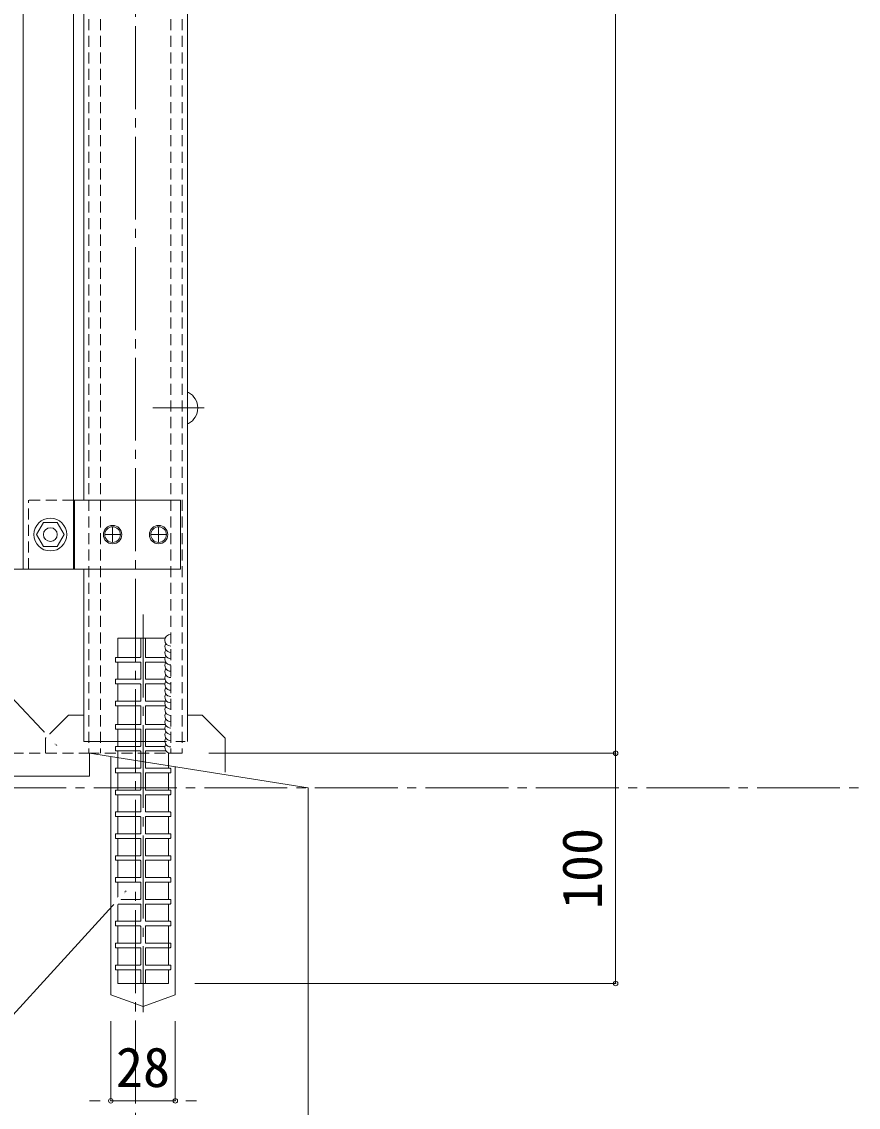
# Model space of a CAD drawing. Units: millimetres at full size. Extents: x -1603 to 1599, y -1129 to 1133.
# Drawn here: x -146 to 217.2, y -627.7 to -156.1 of the extents above; entities that cross this region are included whole.
import ezdxf
from ezdxf.enums import TextEntityAlignment as Align

# ---------------------------------------------------------------- set-up
doc = ezdxf.new("R2010")
doc.units = ezdxf.units.MM
doc.header["$LTSCALE"] = 4
doc.header["$PDMODE"] = 32
doc.header["$PDSIZE"] = 2
doc.linetypes.add('CHAIN2', pattern=[12, 9, -1, 1, -1])
doc.linetypes.add('DASHED1', pattern=[1.8, 1.2, -0.6])
for name, color, linetype, lineweight in [('0-0_0', 7, 'Continuous', 18), ('0-1_1手摺寸法', 3, 'Continuous', 18), ('0-3_2躯体隠れ', 6, 'DASHED1', 18), ('0-4_2躯体線', 4, 'Continuous', 9), ('0-5_3中心線', 2, 'CHAIN2', 18), ('0-8_4アルミ', 6, 'Continuous', 18), ('0-9_6ﾊｯﾁﾝｸﾞ', 4, 'Continuous', 9), ('0-C_KIJUN-A', 2, 'CHAIN2', 18), ('1-0_アンカー', 4, 'DASHED1', 9)]:
    doc.layers.add(name, color=color, linetype=linetype, lineweight=lineweight)
doc.styles.add('ＭＳ ゴシック', font='')
doc.styles.get('ＭＳ ゴシック').set_extended_font_data('MS Gothic')

msp = doc.modelspace()

# ---------------------------------------------------------------- linework, layer by layer
at = {"layer": '0-0_0'}
for p, q in [((-119.105, 39.412), (-119.105, -363.879)), ((-74.105, 39.412), (-74.105, -468.832)), ((-119.105, -393.879), (-119.105, -468.832)), ((-135.732, -467.343), (-125.732, -457.343)), ((-119.105, -457.343), (-125.732, -457.343)), ((-74.105, -457.343), (-67.732, -457.343)), ((-57.732, -467.343), (-67.732, -457.343)), ((-135.732, -467.343), (-135.732, -473.879)), ((-57.732, -467.343), (-57.732, -482.149))]:
    msp.add_line(p, q, dxfattribs=at)
at = {"layer": '0-0_0', "linetype": 'CHAIN2'}
msp.add_line((-119.105, -468.832), (-74.105, -468.832), dxfattribs=at)
at = {"layer": '0-0_0'}
for points in [[(-130.732, -470.553), (-154.9, -444.702), (-258.328, -444.702)], [(-100.708, -533.7), (-182.899, -623.678), (-353.454, -623.678)]]:
    msp.add_lwpolyline(points, dxfattribs=at)
at = {"layer": '0-1_1手摺寸法'}
for p, q in [((111.858, -473.879), (111.858, 326.121)), ((111.858, 321.521), (111.858, -469.279)), ((-64.855, -473.879), (111.858, -473.879)), ((-64.855, -473.879), (111.858, -473.879)), ((111.858, -573.879), (111.858, -473.879)), ((111.858, -478.479), (111.858, -569.279)), ((-70.855, -573.879), (111.858, -573.879)), ((-107.355, -590.283), (-107.355, -624.858)), ((-79.355, -590.283), (-79.355, -624.858)), ((-111.955, -624.858), (-116.555, -624.858)), ((-107.355, -624.858), (-79.355, -624.858)), ((-79.355, -624.858), (-107.355, -624.858)), ((-74.755, -624.858), (-70.155, -624.858))]:
    msp.add_line(p, q, dxfattribs=at)
for centre, start in [((-81.355, -424.777), 90), ((-81.355, -427.516), 147.231), ((-81.355, -430.256), 147.231), ((-81.355, -432.995), 147.231), ((-81.355, -435.735), 147.231), ((-81.355, -438.474), 147.231), ((-81.355, -441.214), 147.231), ((-81.355, -443.953), 147.231), ((-81.355, -446.693), 147.231), ((-81.355, -449.432), 147.231), ((-81.355, -452.172), 147.231), ((-81.355, -454.911), 147.231), ((-81.355, -457.651), 147.231), ((-81.355, -460.39), 147.231), ((-81.355, -463.13), 147.231), ((-81.355, -465.869), 147.231), ((-81.355, -468.608), 147.231), ((-81.355, -471.348), 147.231)]:
    msp.add_arc(centre, 2.531, start, 270, dxfattribs=at)
for p in [(111.858, -473.879), (111.858, -573.879), (-107.355, -624.858), (-79.355, -624.858)]:
    msp.add_point(p, dxfattribs=at)
at = {"layer": '0-3_2躯体隠れ'}
msp.add_line((-171.605, -473.879), (-116.605, -473.879), dxfattribs=at)
at = {"layer": '0-4_2躯体線'}
for p, q in [((-74.105, -330.629), (-74.105, -317.129)), ((-73.605, -317.129), (-74.105, -317.129)), ((-89.045, -323.879), (-66.789, -323.879)), ((-73.605, -330.629), (-74.105, -330.629)), ((-104.355, -423.879), (-83.721, -423.879)), ((-104.355, -423.879), (-104.355, -432.247)), ((-94.355, -432.047), (-94.355, -423.879)), ((-92.355, -423.879), (-92.355, -432.047)), ((-105.355, -432.447), (-105.355, -434.047)), ((-105.155, -432.247), (-94.555, -432.247)), ((-92.155, -432.247), (-83.772, -432.247)), ((-105.155, -434.247), (-94.555, -434.247)), ((-104.355, -434.247), (-104.355, -441.747)), ((-94.355, -441.547), (-94.355, -434.447)), ((-92.355, -434.447), (-92.355, -441.547)), ((-92.155, -434.247), (-83.554, -434.247)), ((-105.355, -441.947), (-105.355, -443.547)), ((-105.155, -441.747), (-94.555, -441.747)), ((-92.155, -441.747), (-83.829, -441.747)), ((-105.155, -443.747), (-94.555, -443.747)), ((-104.355, -443.747), (-104.355, -451.247)), ((-94.355, -451.047), (-94.355, -443.947)), ((-92.355, -443.947), (-92.355, -451.047)), ((-92.155, -443.747), (-83.877, -443.747)), ((-105.355, -451.447), (-105.355, -453.047)), ((-105.155, -451.247), (-94.555, -451.247)), ((-92.155, -451.247), (-83.71, -451.247)), ((-105.155, -453.247), (-94.555, -453.247)), ((-104.355, -453.247), (-104.355, -461.379)), ((-94.355, -461.179), (-94.355, -453.447)), ((-92.355, -461.179), (-92.355, -453.447)), ((-92.155, -453.247), (-83.646, -453.247)), ((-105.355, -461.579), (-105.355, -463.179)), ((-105.155, -461.379), (-94.555, -461.379)), ((-92.155, -461.379), (-83.684, -461.379)), ((-105.155, -463.379), (-94.555, -463.379)), ((-104.355, -463.379), (-104.355, -470.879)), ((-94.355, -470.679), (-94.355, -463.579)), ((-92.355, -463.579), (-92.355, -470.679)), ((-92.155, -463.379), (-83.873, -463.379)), ((-105.355, -471.079), (-105.355, -472.679)), ((-105.155, -470.879), (-94.555, -470.879)), ((-92.155, -470.879), (-83.842, -470.879)), ((-116.605, -473.879), (-21.605, -488.879)), ((-116.605, -473.879), (-116.605, -483.879)), ((-107.355, -475.339), (-107.355, -578.783)), ((-105.155, -472.879), (-94.555, -472.879)), ((-104.355, -472.879), (-104.355, -480.379)), ((-94.355, -473.079), (-94.355, -480.179)), ((-92.355, -473.079), (-92.355, -480.179)), ((-92.155, -472.879), (-83.37, -472.879)), ((-82.355, -473.879), (-82.355, -480.379)), ((-105.355, -480.579), (-105.355, -482.179)), ((-105.155, -480.379), (-94.555, -480.379)), ((-92.155, -480.379), (-81.555, -480.379)), ((-81.355, -480.579), (-81.355, -482.179)), ((-79.355, -479.76), (-79.355, -578.783)), ((-161.605, -483.879), (-116.605, -483.879)), ((-105.155, -482.379), (-94.555, -482.379)), ((-104.355, -482.379), (-104.355, -489.879)), ((-94.355, -482.579), (-94.355, -489.679)), ((-92.355, -482.579), (-92.355, -489.679)), ((-92.155, -482.379), (-81.555, -482.379)), ((-82.355, -482.379), (-82.355, -489.879)), ((-105.355, -490.079), (-105.355, -491.679)), ((-105.155, -489.879), (-94.555, -489.879)), ((-92.155, -489.879), (-81.555, -489.879)), ((-81.355, -490.079), (-81.355, -491.679)), ((-21.605, -673.879), (-21.605, -488.879)), ((-105.155, -491.879), (-94.555, -491.879)), ((-104.355, -491.879), (-104.355, -499.379)), ((-94.355, -492.079), (-94.355, -499.179)), ((-92.355, -492.079), (-92.355, -499.179)), ((-92.155, -491.879), (-81.555, -491.879)), ((-82.355, -491.879), (-82.355, -499.379)), ((-105.355, -499.579), (-105.355, -501.179)), ((-105.155, -499.379), (-94.555, -499.379)), ((-92.155, -499.379), (-81.555, -499.379)), ((-81.355, -499.579), (-81.355, -501.179)), ((-105.155, -501.379), (-94.555, -501.379)), ((-104.355, -501.379), (-104.355, -508.879)), ((-94.355, -501.579), (-94.355, -508.679)), ((-92.355, -501.579), (-92.355, -508.679)), ((-92.155, -501.379), (-81.555, -501.379)), ((-82.355, -501.379), (-82.355, -508.879)), ((-105.355, -509.079), (-105.355, -510.679)), ((-105.155, -508.879), (-94.555, -508.879)), ((-92.155, -508.879), (-81.555, -508.879)), ((-81.355, -509.079), (-81.355, -510.679)), ((-105.155, -510.879), (-94.555, -510.879)), ((-104.355, -510.879), (-104.355, -518.379)), ((-94.355, -511.079), (-94.355, -518.179)), ((-92.355, -511.079), (-92.355, -518.179)), ((-92.155, -510.879), (-81.555, -510.879)), ((-82.355, -510.879), (-82.355, -518.379)), ((-105.355, -518.579), (-105.355, -520.179)), ((-105.155, -518.379), (-94.555, -518.379)), ((-92.155, -518.379), (-81.555, -518.379)), ((-81.355, -518.579), (-81.355, -520.179)), ((-105.155, -520.379), (-94.555, -520.379)), ((-104.355, -520.379), (-104.355, -527.879)), ((-94.355, -520.579), (-94.355, -527.679)), ((-92.355, -520.579), (-92.355, -527.679)), ((-92.155, -520.379), (-81.555, -520.379)), ((-82.355, -520.379), (-82.355, -527.879)), ((-105.355, -528.079), (-105.355, -529.679)), ((-105.155, -527.879), (-94.555, -527.879)), ((-92.155, -527.879), (-81.555, -527.879)), ((-81.355, -528.079), (-81.355, -529.679)), ((-105.155, -529.879), (-94.555, -529.879)), ((-104.355, -529.879), (-104.355, -537.379)), ((-94.355, -530.079), (-94.355, -537.179)), ((-92.355, -530.079), (-92.355, -537.179)), ((-92.155, -529.879), (-81.555, -529.879)), ((-82.355, -529.879), (-82.355, -537.379)), ((-105.355, -537.579), (-105.355, -539.179)), ((-105.155, -537.379), (-94.555, -537.379)), ((-92.155, -537.379), (-81.555, -537.379)), ((-81.355, -537.579), (-81.355, -539.179)), ((-105.155, -539.379), (-94.555, -539.379)), ((-104.355, -539.379), (-104.355, -546.879)), ((-94.355, -539.579), (-94.355, -546.679)), ((-92.355, -539.579), (-92.355, -546.679)), ((-92.155, -539.379), (-81.555, -539.379)), ((-82.355, -539.379), (-82.355, -546.879)), ((-105.155, -546.879), (-94.555, -546.879)), ((-92.155, -546.879), (-81.555, -546.879)), ((-105.355, -547.079), (-105.355, -548.679)), ((-105.155, -548.879), (-94.555, -548.879)), ((-104.355, -548.879), (-104.355, -556.379)), ((-94.355, -549.079), (-94.355, -556.179)), ((-92.355, -549.079), (-92.355, -556.179)), ((-92.155, -548.879), (-81.555, -548.879)), ((-82.355, -548.879), (-82.355, -565.879)), ((-81.355, -547.079), (-81.355, -548.679)), ((-105.155, -556.379), (-94.555, -556.379)), ((-92.155, -556.379), (-81.555, -556.379)), ((-105.355, -556.579), (-105.355, -558.179)), ((-105.155, -558.379), (-94.555, -558.379)), ((-104.355, -558.379), (-104.355, -565.879)), ((-94.355, -558.579), (-94.355, -565.679)), ((-92.355, -558.579), (-92.355, -565.679)), ((-92.155, -558.379), (-81.555, -558.379)), ((-81.355, -556.579), (-81.355, -558.179)), ((-105.155, -565.879), (-94.555, -565.879)), ((-92.155, -565.879), (-81.555, -565.879)), ((-105.355, -566.079), (-105.355, -567.679)), ((-105.155, -567.879), (-94.555, -567.879)), ((-104.355, -567.879), (-104.355, -573.879)), ((-94.355, -568.079), (-94.355, -573.879)), ((-92.355, -568.079), (-92.355, -573.879)), ((-92.155, -567.879), (-81.555, -567.879)), ((-82.355, -567.879), (-82.355, -573.879)), ((-81.355, -566.079), (-81.355, -567.679)), ((-104.355, -573.879), (-82.355, -573.879)), ((-93.355, -583.879), (-107.355, -578.783)), ((-93.355, -583.879), (-79.355, -578.783))]:
    msp.add_line(p, q, dxfattribs=at)
for centre, radius, start, end in [((-77.3, -323.879), 7.695, 298.699, 61.301), ((-105.155, -432.447), 0.2, 90, 180), ((-94.555, -432.047), 0.2, 270, 0), ((-92.155, -432.047), 0.2, 180, 270), ((-105.155, -434.047), 0.2, 180, 270), ((-94.555, -434.447), 0.2, 0, 90), ((-92.155, -434.447), 0.2, 90, 180), ((-105.155, -441.947), 0.2, 90, 180), ((-94.555, -441.547), 0.2, 270, 0), ((-92.155, -441.547), 0.2, 180, 270), ((-105.155, -443.547), 0.2, 180, 270), ((-94.555, -443.947), 0.2, 0, 90), ((-92.155, -443.947), 0.2, 90, 180), ((-105.155, -451.447), 0.2, 90, 180), ((-94.555, -451.047), 0.2, 270, 0), ((-92.155, -451.047), 0.2, 180, 270), ((-105.155, -453.047), 0.2, 180, 270), ((-94.555, -453.447), 0.2, 0, 90), ((-92.155, -453.447), 0.2, 90, 180), ((-105.155, -461.579), 0.2, 90, 180), ((-94.555, -461.179), 0.2, 270, 0), ((-92.155, -461.179), 0.2, 180, 270), ((-105.155, -463.179), 0.2, 180, 270), ((-94.555, -463.579), 0.2, 0, 90), ((-92.155, -463.579), 0.2, 90, 180), ((-105.155, -471.079), 0.2, 90, 180), ((-94.555, -470.679), 0.2, 270, 0), ((-92.155, -470.679), 0.2, 180, 270), ((-105.155, -472.679), 0.2, 180, 270), ((-94.555, -473.079), 0.2, 0, 90), ((-92.155, -473.079), 0.2, 90, 180), ((-105.155, -480.579), 0.2, 90, 180), ((-94.555, -480.179), 0.2, 270, 0), ((-92.155, -480.179), 0.2, 180, 270), ((-81.555, -480.579), 0.2, 0, 90), ((-105.155, -482.179), 0.2, 180, 270), ((-94.555, -482.579), 0.2, 0, 90), ((-92.155, -482.579), 0.2, 90, 180), ((-81.555, -482.179), 0.2, 270, 0), ((-105.155, -490.079), 0.2, 90, 180), ((-94.555, -489.679), 0.2, 270, 0), ((-92.155, -489.679), 0.2, 180, 270), ((-81.555, -490.079), 0.2, 0, 90), ((-105.155, -491.679), 0.2, 180, 270), ((-94.555, -492.079), 0.2, 0, 90), ((-92.155, -492.079), 0.2, 90, 180), ((-81.555, -491.679), 0.2, 270, 0), ((-105.155, -499.579), 0.2, 90, 180), ((-94.555, -499.179), 0.2, 270, 0), ((-92.155, -499.179), 0.2, 180, 270), ((-81.555, -499.579), 0.2, 0, 90), ((-105.155, -501.179), 0.2, 180, 270), ((-94.555, -501.579), 0.2, 0, 90), ((-92.155, -501.579), 0.2, 90, 180), ((-81.555, -501.179), 0.2, 270, 0), ((-105.155, -509.079), 0.2, 90, 180), ((-94.555, -508.679), 0.2, 270, 0), ((-92.155, -508.679), 0.2, 180, 270), ((-81.555, -509.079), 0.2, 0, 90), ((-105.155, -510.679), 0.2, 180, 270), ((-94.555, -511.079), 0.2, 0, 90), ((-92.155, -511.079), 0.2, 90, 180), ((-81.555, -510.679), 0.2, 270, 0), ((-105.155, -518.579), 0.2, 90, 180), ((-94.555, -518.179), 0.2, 270, 0), ((-92.155, -518.179), 0.2, 180, 270), ((-81.555, -518.579), 0.2, 0, 90), ((-105.155, -520.179), 0.2, 180, 270), ((-94.555, -520.579), 0.2, 0, 90), ((-92.155, -520.579), 0.2, 90, 180), ((-81.555, -520.179), 0.2, 270, 0), ((-105.155, -528.079), 0.2, 90, 180), ((-94.555, -527.679), 0.2, 270, 0), ((-92.155, -527.679), 0.2, 180, 270), ((-81.555, -528.079), 0.2, 0, 90), ((-105.155, -529.679), 0.2, 180, 270), ((-94.555, -530.079), 0.2, 0, 90), ((-92.155, -530.079), 0.2, 90, 180), ((-81.555, -529.679), 0.2, 270, 0), ((-105.155, -537.579), 0.2, 90, 180), ((-94.555, -537.179), 0.2, 270, 0), ((-92.155, -537.179), 0.2, 180, 270), ((-81.555, -537.579), 0.2, 0, 90), ((-105.155, -539.179), 0.2, 180, 270), ((-94.555, -539.579), 0.2, 0, 90), ((-92.155, -539.579), 0.2, 90, 180), ((-81.555, -539.179), 0.2, 270, 0), ((-105.155, -547.079), 0.2, 90, 180), ((-94.555, -546.679), 0.2, 270, 0), ((-92.155, -546.679), 0.2, 180, 270), ((-81.555, -547.079), 0.2, 0, 90), ((-105.155, -548.679), 0.2, 180, 270), ((-94.555, -549.079), 0.2, 0, 90), ((-92.155, -549.079), 0.2, 90, 180), ((-81.555, -548.679), 0.2, 270, 0), ((-105.155, -556.579), 0.2, 90, 180), ((-94.555, -556.179), 0.2, 270, 0), ((-92.155, -556.179), 0.2, 180, 270), ((-81.555, -556.579), 0.2, 0, 90), ((-105.155, -558.179), 0.2, 180, 270), ((-94.555, -558.579), 0.2, 0, 90), ((-92.155, -558.579), 0.2, 90, 180), ((-81.555, -558.179), 0.2, 270, 0), ((-105.155, -566.079), 0.2, 90, 180), ((-94.555, -565.679), 0.2, 270, 0), ((-92.155, -565.679), 0.2, 180, 270), ((-81.555, -566.079), 0.2, 0, 90), ((-105.155, -567.679), 0.2, 180, 270), ((-94.555, -568.079), 0.2, 0, 90), ((-92.155, -568.079), 0.2, 90, 180), ((-81.555, -567.679), 0.2, 270, 0)]:
    msp.add_arc(centre, radius, start, end, dxfattribs=at)
at = {"layer": '0-5_3中心線'}
for p, q in [((-96.605, 657.97), (-96.605, -887.003)), ((-93.355, -413.639), (-93.355, -586.278))]:
    msp.add_line(p, q, dxfattribs=at)
at = {"layer": '0-8_4アルミ'}
for p, q in [((-145.48, -393.879), (-145.48, 501.121)), ((-123.605, -393.879), (-123.605, 501.121)), ((-123.605, -363.879), (-77.105, -363.879)), ((-123.105, -393.879), (-123.105, -363.879)), ((-77.105, -393.879), (-77.105, -363.879)), ((-123.605, -393.879), (-166.605, -393.879)), ((-123.605, -393.879), (-77.105, -393.879))]:
    msp.add_line(p, q, dxfattribs=at)
at = {"layer": '0-8_4アルミ', "linetype": 'DASHED1'}
for p in [(-143.105, -393.879), (-123.605, -363.879)]:
    msp.add_line(p, (-143.105, -363.879), dxfattribs=at)
at = {"layer": '0-9_6ﾊｯﾁﾝｸﾞ'}
for p, q in [((-106.605, -382.279), (-106.605, -375.479)), ((-86.605, -382.279), (-86.605, -375.479)), ((-103.205, -378.879), (-110.005, -378.879)), ((-83.205, -378.879), (-90.005, -378.879))]:
    msp.add_line(p, q, dxfattribs=at)
msp.add_lwpolyline([(-139.605, -378.879), (-136.605, -384.075), (-130.605, -384.075), (-127.605, -378.879), (-130.605, -373.682), (-136.605, -373.682)], close=True, dxfattribs=at)
for centre, radius in [((-133.605, -378.879), 7.125), ((-133.605, -378.879), 3), ((-106.605, -378.879), 4), ((-106.605, -378.879), 3.4), ((-86.605, -378.879), 4), ((-86.605, -378.879), 3.4)]:
    msp.add_circle(centre, radius, dxfattribs=at)
at = {"layer": '0-C_KIJUN-A'}
msp.add_line((-1362.742, -488.879), (264.111, -488.879), dxfattribs=at)
at = {"layer": '1-0_アンカー'}
for p, q in [((-116.855, 39.412), (-116.855, -473.879)), ((-111.855, 39.412), (-111.855, -473.879)), ((-81.355, 39.412), (-81.355, -473.879)), ((-76.355, 39.412), (-76.355, -473.879)), ((-76.355, -473.879), (-116.855, -473.879))]:
    msp.add_line(p, q, dxfattribs=at)

# ---------------------------------------------------------------- texts
at = {"layer": '0-1_1手摺寸法', "style": 'ＭＳ ゴシック'}
msp.add_text('100', height=17.27, rotation=90, dxfattribs=at).set_placement((111.039, -541.543), align=Align.BOTTOM_LEFT)
msp.add_text('28', height=17.27, dxfattribs=at).set_placement((-105.131, -624.04), align=Align.BOTTOM_LEFT)

# ---------------------------------------------------------------- next in the draw order: wipeouts: each hides what was drawn before it
for points in [[(-137.127, -465.747), (-135.098, -463.85), (-130.732, -470.553), (-130.732, -470.553)], [(-104.996, -540.453), (-107.047, -538.58), (-100.708, -533.7), (-100.708, -533.7)]]:
    msp.add_wipeout(points)

doc.saveas('drawing.dxf')
